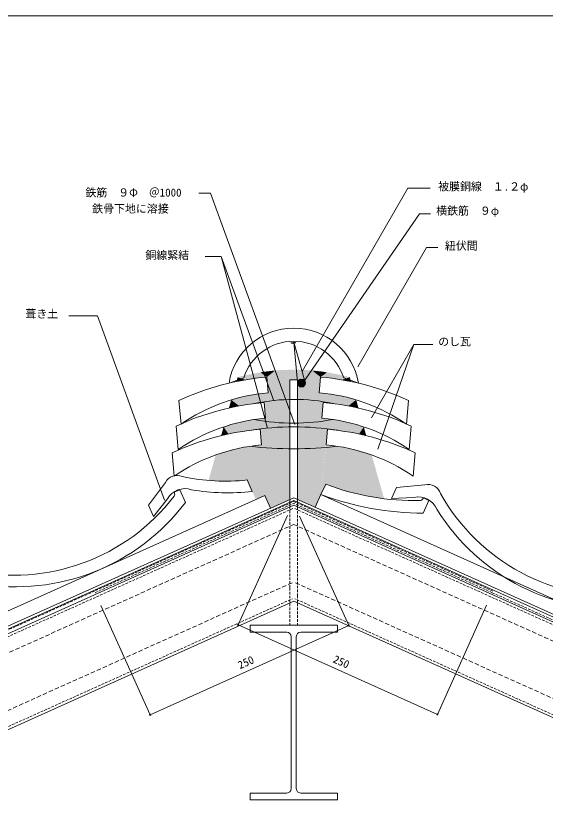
# Model space of a CAD drawing. Units: millimetres, scale not verified. Extents: x -203 to 197, y -138 to 132.
# Drawn here: x -91.6 to 29.6, y -48.3 to 131.6 of the extents above; entities that cross this region are included whole.
import ezdxf
from ezdxf.enums import TextEntityAlignment as Align

# ---------------------------------------------------------------- set-up
doc = ezdxf.new("R2010")
doc.units = ezdxf.units.MM
doc.header["$LTSCALE"] = 0.5
doc.header["$PDMODE"] = 32
doc.header["$PDSIZE"] = 0.25
doc.linetypes.add('DASHED1', pattern=[1.8, 1.2, -0.6])
doc.linetypes.add('DASHED2', pattern=[3, 2, -1])
for name, color, linetype, lineweight in [('0-0', 5, 'Continuous', 18), ('1-0', 7, 'Continuous', 18), ('1-1', 3, 'DASHED1', 18), ('1-2', 3, 'Continuous', 18), ('1-3', 7, 'Continuous', 18), ('1-6', 3, 'Continuous', 18), ('1-9', 3, 'Continuous', 18)]:
    doc.layers.add(name, color=color, linetype=linetype, lineweight=lineweight)
doc.layers.add('1-8', color=8, linetype='Continuous')
doc.layers.add('1-A_ADD_LINE', color=8, linetype='Continuous')
doc.styles.add('ＭＳ ゴシック', font='')
doc.styles.get('ＭＳ ゴシック').set_extended_font_data('MS Gothic')

msp = doc.modelspace()

# ---------------------------------------------------------------- linework, layer by layer
at = {"layer": '0-0'}
msp.add_line((-203.2432, 131.6351), (196.7568, 131.6351), dxfattribs=at)
at = {"layer": '1-0'}
for p, q in [((-25.9757, 47.4387), (0.8148, 86.296)), ((0.8148, 86.296), (3.2652, 86.296)), ((-44.5741, 76.4982), (-48.2323, 76.4982)), ((-28.9071, 19.0999), (-28.9071, 48.2544)), ((-27.1071, 48.2544), (-28.9071, 48.2544)), ((-27.1071, 19.0999), (-27.1071, 48.2544)), ((-176.7568, -45.6779), (-28.0071, 21.2594)), ((-176.7568, -46.3359), (-28.0071, 20.6015)), ((120.7426, -46.3359), (-28.0071, 20.6015)), ((-176.7568, -47.4324), (-28.0071, 19.5049)), ((120.7426, -47.4324), (-28.0071, 19.5049)), ((-168.5495, -65.6709), (-28.0071, -2.4268)), ((112.5353, -65.6709), (-28.0071, -2.4268))]:
    msp.add_line(p, q, dxfattribs=at)
at = {"layer": '1-0', "color": 3}
for p, q in [((-28.0071, 56.8854), (-27.1071, 47.6963)), ((-25.4822, 47.9749), (-28.0071, 56.8854)), ((-39.4485, 48.6951), (-42.8071, 47.4951)), ((-13.2071, 47.4951), (-16.5657, 48.6951)), ((-38.0071, -9.5776), (-38.0071, -7.9776)), ((-38.0071, -7.9776), (-18.0071, -7.9776)), ((-18.0071, -7.9776), (-18.0071, -9.5776)), ((-29.6071, -9.5776), (-38.0071, -9.5776)), ((-28.6071, -45.3776), (-28.6071, -10.5776)), ((-27.4071, -45.3776), (-27.4071, -10.5776)), ((-26.4071, -9.5776), (-18.0071, -9.5776)), ((-29.6071, -46.3776), (-38.0071, -46.3776)), ((-26.4071, -46.3776), (-18.0071, -46.3776)), ((-18.0071, -46.3776), (-18.0071, -47.9776))]:
    msp.add_line(p, q, dxfattribs=at)
at = {"layer": '1-0', "linetype": 'DASHED1'}
for p, q in [((-176.5105, -47.9796), (-28.0071, 18.847)), ((-28.9071, 0.6127), (-28.9071, 19.2406)), ((120.4963, -47.9796), (-28.0071, 18.847)), ((-27.1071, 19.0999), (-27.1071, -1.1873)), ((-28.9071, 0.6127), (-28.9071, -7.9776)), ((-27.1071, -1.1873), (-27.1071, -7.9776)), ((-168.7957, -65.1237), (-28.2533, -1.8797)), ((112.7815, -65.1237), (-27.7609, -1.8797))]:
    msp.add_line(p, q, dxfattribs=at)
at = {"layer": '1-0', "linetype": 'DASHED2'}
for p, q in [((-175.1153, -51.0801), (-28.0071, 15.1186)), ((119.1011, -51.0801), (-28.0071, 15.1186)), ((-170.1909, -62.0232), (-28.0071, 1.9595)), ((114.1767, -62.0232), (-28.0071, 1.9595))]:
    msp.add_line(p, q, dxfattribs=at)
at = {"layer": '1-0'}
for points in [[(-27.7773, 38.0445), (-47.048, 90.9902), (-49.7349, 90.9902)], [(-32.529, 43.4047), (-44.5741, 76.4982), (-34.0071, 37.1924)], [(120.7426, -45.6779), (-22.122, 18.6111), (-28.0071, 21.2594)]]:
    msp.add_lwpolyline(points, dxfattribs=at)
at = {"layer": '1-0', "color": 3}
msp.add_lwpolyline([(-18.0071, -47.9776), (-38.0071, -47.9776), (-38.0071, -46.3776)], dxfattribs=at)
for centre, radius, start, end in [((-28.0071, 45.103), 14.9921, 9.18105, 170.81895), ((-28.0071, 45.103), 11.9921, 17.42976, 162.57022), ((-27.945, 0.9876), 42.7769, 77.95065, 102.15517), ((-28.0355, 86.2747), 47.9548, 259.28426, 280.84206), ((-27.9312, -25.5994), 63.085, 80.89122, 99.20517), ((-28.0716, 120.2941), 87.8393, 263.49495, 276.62057), ((-29.6071, -10.5776), 1, 0, 90), ((-26.4071, -10.5776), 1, 90, 180), ((-29.6071, -45.3776), 1, 270, 0), ((-26.4071, -45.3776), 1, 180, 270)]:
    msp.add_arc(centre, radius, start, end, dxfattribs=at)
at = {"layer": '1-1'}
for p in [(-176.7568, -46.5552), (17.589, -0.1361)]:
    msp.add_line(p, (-28.0071, 20.3822), dxfattribs=at)
at = {"layer": '1-2'}
for p, q in [((-34.155, 48.877), (-33.8413, 45.2907)), ((-21.8591, 48.877), (-22.1729, 45.2907)), ((-54.2633, 43.504), (-53.7926, 38.1246)), ((-1.7509, 43.504), (-2.2216, 38.1246)), ((-34.7845, 43.0348), (-34.4708, 39.4485)), ((-21.2297, 43.0348), (-21.5434, 39.4485)), ((-54.8927, 37.6618), (-54.4221, 32.2824)), ((-35.7171, 36.9198), (-35.4034, 33.3335)), ((-20.2971, 36.9198), (-20.6108, 33.3335)), ((-1.1214, 37.6618), (-1.5921, 32.2824)), ((-55.8253, 31.5468), (-55.3547, 26.1674)), ((-0.1888, 31.5468), (-0.6595, 26.1674))]:
    msp.add_line(p, q, dxfattribs=at)
for points in [[(-28.0071, 56.563), (-28.0532, 56.6883), (-28.1489, 56.7122), (-28.2446, 56.7122), (-28.3403, 56.7122), (-28.436, 56.7122), (-28.5317, 56.7362), (-28.6274, 56.7362), (-28.5317, 56.6883), (-28.436, 56.6644), (-28.3403, 56.6405), (-28.2206, 56.6165), (-28.125, 56.6165), (-28.0053, 56.5926)], [(-28.0071, 56.563), (-27.9814, 56.6883), (-27.8857, 56.784), (-27.79, 56.8079), (-27.6943, 56.8079), (-27.5986, 56.8079), (-27.6943, 56.6883), (-27.79, 56.6405), (-27.8857, 56.6165)]]:
    msp.add_lwpolyline(points, close=True, dxfattribs=at)
for centre, radius, start, end in [((-28.9111, -11.0621), 60.168, 95, 114.92029), ((-27.1031, -11.0621), 60.168, 65.07971, 85), ((-30.2146, 3.837), 41.612, 95, 124.51465), ((-25.7996, 3.837), 41.612, 55.48535, 85), ((-29.5405, -16.9043), 60.168, 95, 114.92029), ((-26.4737, -16.9043), 60.168, 65.07971, 85), ((-30.844, -2.0052), 41.612, 95, 124.51465), ((-25.1702, -2.0052), 41.612, 55.48535, 85), ((-30.4731, -23.0193), 60.168, 95, 114.92029), ((-25.5411, -23.0193), 60.168, 65.07971, 85), ((-31.7766, -8.1202), 41.612, 95, 124.51465), ((-24.2376, -8.1202), 41.612, 55.48535, 85)]:
    msp.add_arc(centre, radius, start, end, dxfattribs=at)
at = {"layer": '1-3'}
for p, q in [((-26.1017, 50.1612), (-1.862, 92.1454)), ((-1.862, 92.1454), (3.2432, 92.1454)), ((-13.3586, 51.2501), (2.4044, 78.5524)), ((2.4044, 78.5524), (4.9369, 78.5524)), ((-72.9226, 62.8656), (-79.4595, 62.8656)), ((-72.9226, 62.8656), (-57.5822, 20.7182)), ((-0.5109, 56.3706), (3.8164, 56.3706)), ((-40.7157, -7.8591), (-29.4614, 17.1505)), ((-15.4262, -8.0141), (-26.6813, 16.9974)), ((-60.8566, -28.4578), (-72.1118, -3.4463)), ((4.8804, -28.3774), (16.1347, -3.3678)), ((-60.8566, -28.4578), (-15.4262, -8.0141)), ((-40.7157, -7.8591), (4.8804, -28.3774))]:
    msp.add_line(p, q, dxfattribs=at)
at = {"layer": '1-3', "color": 3, "linetype": 'DASHED1'}
for p, q in [((-73.4376, -0.5002), (-28.0071, 19.9435)), ((17.4248, -0.5008), (-28.0071, 19.9435)), ((17.4248, -0.5008), (120.5173, -46.8925))]:
    msp.add_line(p, q, dxfattribs=at)
at = {"layer": '1-3'}
msp.add_lwpolyline([(-10.2167, 39.5597), (-0.5109, 56.3706), (-8.7751, 32.3516)], dxfattribs=at)
for p in [(-40.7157, -7.8591), (-15.4262, -8.0141), (-60.8566, -28.4578), (4.8804, -28.3774)]:
    msp.add_point(p, dxfattribs=at)
at = {"layer": '1-6'}
for p, q in [((-38.6375, 25.3142), (-37.4753, 22.6984)), ((-21.776, 21.9645), (-20.6876, 24.3384)), ((-4.4813, 23.6144), (-5.6374, 21.0643)), ((2.016, 24.2096), (-4.4813, 23.6144)), ((-55.3417, 22.5167), (-54.0719, 23.0809)), ((-54.0719, 23.0809), (-52.7802, 20.1737)), ((-54.0719, 23.0809), (-52.7802, 20.1737)), ((-56.89, 20.9818), (-60.1068, 16.9606)), ((-0.4949, 21.3335), (-5.6374, 21.0643)), ((2.9464, 20.6231), (1.6328, 17.7257))]:
    msp.add_line(p, q, dxfattribs=at)
at = {"layer": '1-6', "color": 7}
for p, q in [((-21.776, 21.9645), (-23.0892, 19.0464)), ((112.8619, -38.6226), (-21.776, 21.9645))]:
    msp.add_line(p, q, dxfattribs=at)
at = {"layer": '1-6'}
for points in [[(-57.37, 24.7694), (-61.2437, 19.5193), (-60.1068, 16.9606)], [(1.6809, 21.1968), (2.9464, 20.6231), (1.6328, 17.7257)]]:
    msp.add_lwpolyline(points, dxfattribs=at)
at = {"layer": '1-6', "color": 7}
msp.add_lwpolyline([(-167.3711, -37.9453), (-34.6271, 21.7895), (-33.3139, 18.8714)], dxfattribs=at)
at = {"layer": '1-6'}
for centre, radius, start, end in [((-54.6945, 23.2789), 3.0627, 66.64658, 150.87677), ((-43.649, 71.7643), 46.7198, 257.85219, 276.15785), ((-0.2017, 78.3059), 57.7249, 249.21335, 271.17847), ((2.6806, 21.22), 3.0627, 18.30182, 102.53201), ((-92.0524, 49.7816), 46.2741, 257.69414, 322.4754), ((-52.8648, 18.7011), 4.6263, 71.07907, 150.4632), ((-56.2801, 22.0676), 1.0402, 333.03787, 25.5705), ((-43.1099, 70.9138), 48.5435, 260.20918, 276.66559), ((1.8561, 85.7167), 67.9914, 249.66087, 269.81178), ((45.923, 44.8622), 46.2741, 209.34938, 274.13065), ((-91.5443, 49.3939), 48.5435, 260.20918, 322.99104), ((0.4763, 16.8103), 4.6263, 22.73431, 102.11844), ((0.7217, 21.5995), 1.0402, 284.69312, 337.22574), ((45.9711, 44.2248), 48.5435, 211.86443, 274.64629)]:
    msp.add_arc(centre, radius, start, end, dxfattribs=at)
at = {"layer": '1-8'}
for points in [[(-34.155, 48.877), (-32.2653, 50.3751), (-33.2398, 50.2794)], [(-32.2653, 50.3751), (-34.155, 48.877), (-32.2653, 50.3751), (-33.8413, 45.2907)], [(-33.8413, 45.2907), (-28.9071, 37.4781), (-32.2653, 50.3751), (-28.9071, 48.2544)], [(-32.2653, 50.3751), (-28.9071, 48.2544), (-32.2653, 50.3751), (-30.6044, 50.4993)], [(-28.9071, 48.2544), (-28.0071, 50.5615), (-30.6044, 50.4993), (-29.2247, 50.5361)], [(-28.0071, 50.5615), (-28.9071, 48.2544), (-28.0071, 48.2544)], [(-27.1071, 48.2544), (-28.0071, 50.5615), (-25.4098, 50.4993), (-26.7895, 50.5361)], [(-28.0071, 50.5615), (-27.1071, 48.2544), (-28.0071, 48.2544)], [(-23.7489, 50.3751), (-27.1071, 48.2544), (-23.7489, 50.3751), (-25.4098, 50.4993)], [(-22.1729, 45.2907), (-27.1071, 37.4781), (-23.7489, 50.3751), (-27.1071, 48.2544)], [(-21.8591, 48.877), (-23.7489, 50.3751), (-22.7744, 50.2794)], [(-23.7489, 50.3751), (-21.8591, 48.877), (-23.7489, 50.3751), (-22.1729, 45.2907)], [(-40.848, 48.839), (-41.1254, 47.8531), (-39.1538, 48.278)], [(-40.848, 48.839), (-34.155, 48.877), (-40.0713, 49.0533), (-39.1033, 49.2745)], [(-40.848, 48.839), (-35.0759, 48.8282), (-34.155, 48.877)], [(-40.848, 48.839), (-39.1538, 48.278), (-37.7621, 48.4722)], [(-40.848, 48.839), (-37.7621, 48.4722), (-36.241, 48.6987)], [(-40.848, 48.839), (-36.241, 48.6987), (-35.0759, 48.8282)], [(-34.155, 48.877), (-37.3578, 49.6559), (-39.1033, 49.2745), (-38.1076, 49.4958)], [(-34.155, 48.877), (-37.2963, 49.6525), (-37.3578, 49.6559)], [(-34.155, 48.877), (-35.6184, 49.9568), (-37.2963, 49.6525)], [(-34.155, 48.877), (-34.4475, 50.1411), (-35.6184, 49.9568)], [(-34.155, 48.877), (-33.2398, 50.2794), (-34.4475, 50.1411)], [(-21.8591, 48.877), (-22.7744, 50.2794), (-21.5667, 50.1411)], [(-21.8591, 48.877), (-21.5667, 50.1411), (-20.3958, 49.9568)], [(-21.8591, 48.877), (-20.3958, 49.9568), (-18.7179, 49.6525)], [(-21.8591, 48.877), (-18.6564, 49.6559), (-16.9109, 49.2745), (-17.9066, 49.4958)], [(-21.8591, 48.877), (-18.7179, 49.6525), (-18.6564, 49.6559)], [(-15.1662, 48.839), (-21.8591, 48.877), (-15.9429, 49.0533), (-16.9109, 49.2745)], [(-15.1662, 48.839), (-20.9383, 48.8282), (-21.8591, 48.877)], [(-15.1662, 48.839), (-19.7732, 48.6987), (-20.9383, 48.8282)], [(-15.1662, 48.839), (-18.2521, 48.4722), (-19.7732, 48.6987)], [(-15.1662, 48.839), (-16.8604, 48.278), (-18.2521, 48.4722)], [(-15.1662, 48.839), (-14.8888, 47.8531), (-16.8604, 48.278)], [(-42.2481, 43.6215), (-36.9521, 42.8056), (-33.8413, 45.2907)], [(-42.2481, 43.6215), (-33.8413, 45.2907), (-35.4516, 45.1318)], [(-42.2481, 43.6215), (-35.4516, 45.1318), (-36.4672, 44.9496)], [(-33.8413, 45.2907), (-36.9521, 42.8056), (-35.5582, 42.9621)], [(-33.8413, 45.2907), (-35.5582, 42.9621), (-34.7845, 43.0348)], [(-33.8413, 45.2907), (-34.7845, 43.0348), (-33.8413, 45.2907)], [(-33.8413, 45.2907), (-34.7845, 43.0348), (-28.9071, 37.4781), (-34.4708, 39.4485)], [(-22.1729, 45.2907), (-21.2297, 43.0348), (-27.1071, 37.4781), (-21.5434, 39.4485)], [(-13.7661, 43.6215), (-19.0621, 42.8056), (-22.1729, 45.2907)], [(-13.7661, 43.6215), (-22.1729, 45.2907), (-20.5626, 45.1318)], [(-22.1729, 45.2907), (-19.0621, 42.8056), (-20.456, 42.9621)], [(-22.1729, 45.2907), (-20.456, 42.9621), (-21.2297, 43.0348)], [(-22.1729, 45.2907), (-21.2297, 43.0348), (-22.1729, 45.2907)], [(-13.7661, 43.6215), (-20.5626, 45.1318), (-19.547, 44.9496)], [(-42.3069, 43.6533), (-42.8348, 41.7767), (-41.7012, 42.007)], [(-42.2481, 43.6215), (-42.3069, 43.6533), (-42.3262, 43.6475)], [(-42.2481, 43.6215), (-40.868, 44.0642), (-42.3069, 43.6533)], [(-42.3069, 43.6533), (-41.7012, 42.007), (-40.5034, 42.2674)], [(-42.2481, 43.6215), (-42.3069, 43.6533), (-40.5034, 42.2674)], [(-42.2481, 43.6215), (-36.4672, 44.9496), (-37.9515, 44.6892)], [(-42.2481, 43.6215), (-37.9515, 44.6892), (-39.5139, 44.3767)], [(-42.2481, 43.6215), (-39.5139, 44.3767), (-40.868, 44.0642)], [(-37.639, 42.7361), (-36.9521, 42.8056), (-42.2481, 43.6215)], [(-42.2481, 43.6215), (-40.5034, 42.2674), (-37.639, 42.7361)], [(-13.7661, 43.6215), (-19.547, 44.9496), (-18.0627, 44.6892)], [(-18.3752, 42.7361), (-19.0621, 42.8056), (-13.7661, 43.6215)], [(-13.7661, 43.6215), (-15.5108, 42.2674), (-18.3752, 42.7361)], [(-13.7661, 43.6215), (-18.0627, 44.6892), (-16.5003, 44.3767)], [(-13.7661, 43.6215), (-16.5003, 44.3767), (-15.1462, 44.0642)], [(-13.7073, 43.6533), (-14.313, 42.007), (-15.5108, 42.2674)], [(-13.7661, 43.6215), (-13.7073, 43.6533), (-15.5108, 42.2674)], [(-13.7661, 43.6215), (-15.1462, 44.0642), (-13.7073, 43.6533)], [(-13.7073, 43.6533), (-13.1794, 41.7767), (-14.313, 42.007)], [(-13.7661, 43.6215), (-13.7073, 43.6533), (-13.688, 43.6475)], [(-40.5034, 42.2674), (-39.1753, 42.4757), (-37.639, 42.7361)], [(-15.5108, 42.2674), (-16.8388, 42.4757), (-18.3752, 42.7361)], [(-35.7171, 36.9197), (-36.9521, 39.1561), (-44.0504, 37.4556), (-42.6506, 37.9044)], [(-36.9521, 39.1561), (-38.0247, 38.9699), (-42.6506, 37.9044), (-41.5242, 38.219)], [(-38.0247, 38.9699), (-39.4027, 38.7092), (-41.5242, 38.219), (-40.5399, 38.4727)], [(-36.9521, 39.1561), (-35.718, 36.9197), (-36.5058, 39.2181)], [(-35.718, 36.9197), (-34.4708, 39.4485), (-36.5058, 39.2181), (-35.6009, 39.3312)], [(-34.4708, 39.4485), (-35.7171, 36.9197), (-34.4708, 39.4485), (-28.9071, 37.4781)], [(-21.5434, 39.4485), (-20.2971, 36.9197), (-21.5434, 39.4485), (-27.1071, 37.4781)], [(-20.2962, 36.9197), (-21.5434, 39.4485), (-19.5084, 39.2181), (-20.4133, 39.3312)], [(-20.2971, 36.9197), (-19.0621, 39.1561), (-11.9638, 37.4556), (-13.3636, 37.9044)], [(-19.0621, 39.1561), (-20.2962, 36.9197), (-19.5084, 39.2181)], [(-19.0621, 39.1561), (-17.9895, 38.9699), (-13.3636, 37.9044), (-14.49, 38.219)], [(-17.9895, 38.9699), (-16.6115, 38.7092), (-14.49, 38.219), (-15.4743, 38.4727)], [(-44.0504, 37.4556), (-44.6106, 35.4643), (-42.9329, 35.84)], [(-44.0504, 37.4556), (-35.7171, 36.9197), (-44.0104, 37.4579)], [(-44.0504, 37.4556), (-42.9329, 35.84), (-41.4148, 36.1709)], [(-44.0504, 37.4556), (-41.4148, 36.1709), (-40.2665, 36.3655)], [(-44.0504, 37.4556), (-40.2665, 36.3655), (-38.4175, 36.6185)], [(-44.0504, 37.4556), (-38.4175, 36.6185), (-37.3276, 36.7742)], [(-44.0504, 37.4556), (-37.3276, 36.7742), (-35.7171, 36.9197)], [(-35.7171, 36.9197), (-28.9071, 20.8544), (-28.9071, 37.4781)], [(-35.7171, 36.9198), (-34.6271, 21.7895), (-28.9071, 20.8544)], [(-20.2971, 36.9197), (-27.1071, 20.8544), (-27.1071, 37.4781)], [(-11.9638, 37.4556), (-20.2971, 36.9197), (-12.0038, 37.4579)], [(-11.9638, 37.4556), (-18.6866, 36.7742), (-20.2971, 36.9197)], [(-11.9638, 37.4556), (-17.5967, 36.6185), (-18.6866, 36.7742)], [(-11.9638, 37.4556), (-15.7477, 36.3655), (-17.5967, 36.6185)], [(-11.9638, 37.4556), (-14.5994, 36.1709), (-15.7477, 36.3655)], [(-11.9638, 37.4556), (-13.0813, 35.84), (-14.5994, 36.1709)], [(-11.9638, 37.4556), (-11.4035, 35.4643), (-13.0813, 35.84)], [(-38.6375, 25.3142), (-40.639, 32.5403), (-42.9741, 31.9685)], [(-40.6381, 32.5374), (-38.6375, 25.3142), (-40.639, 32.5403), (-38.0229, 33.0204)], [(-38.6375, 25.3142), (-38.6375, 25.3142), (-40.639, 32.5403)], [(-38.6375, 25.3142), (-35.4034, 33.3335), (-38.0229, 33.0204)], [(-38.6375, 25.3142), (-36.6715, 20.8695), (-35.4034, 33.3335)], [(-38.6375, 25.3142), (-38.0229, 33.0204), (-38.6375, 25.3142)], [(-35.4034, 33.3335), (-36.6715, 20.8695), (-34.6271, 21.7895)], [(-35.4034, 33.3335), (-34.6271, 21.7895), (-35.4034, 33.3335)], [(-17.3767, 25.3142), (-20.6108, 33.3335), (-17.9912, 33.0204)], [(-17.3767, 25.3142), (-17.9912, 33.0204), (-17.3767, 25.3142)], [(-15.3761, 32.5374), (-17.3767, 25.3142), (-15.3752, 32.5403), (-17.9912, 33.0204)], [(-17.3767, 25.3142), (-17.3767, 25.3142), (-15.3752, 32.5403)], [(-17.3767, 25.3142), (-15.3752, 32.5403), (-13.0401, 31.9685)], [(-45.856, 31.0376), (-47.4973, 25.2033), (-45.8335, 25.106)], [(-38.6375, 25.3142), (-42.9741, 31.9685), (-45.856, 31.0376)], [(-45.856, 31.0376), (-45.8335, 25.106), (-43.8796, 25.0583)], [(-45.856, 31.0376), (-43.8796, 25.0583), (-42.1163, 25.106)], [(-45.856, 31.0376), (-42.1163, 25.106), (-40.5436, 25.106)], [(-45.856, 31.0376), (-40.5436, 25.106), (-38.6375, 25.3142)], [(-17.3767, 25.3142), (-13.0401, 31.9685), (-10.1582, 31.0376)], [(-10.1582, 31.0376), (-15.4705, 25.106), (-17.3767, 25.3142)], [(-10.1582, 31.0376), (-13.8979, 25.106), (-15.4705, 25.106)], [(-10.1582, 31.0376), (-12.1346, 25.0583), (-13.8979, 25.106)], [(-10.1582, 31.0376), (-10.1807, 25.106), (-12.1346, 25.0583)], [(-10.1582, 31.0376), (-8.5169, 25.2033), (-10.1807, 25.106)], [(-34.6271, 21.7895), (-33.3139, 18.8714), (-28.9071, 20.8544)]]:
    msp.add_solid(points, dxfattribs=at)
at = {"layer": '1-9'}
for p, q in [((-27.1269, 47.5436), (-26.2665, 48.404)), ((-27.1009, 47.2868), (-26.0096, 48.378)), ((-27.0224, 47.0824), (-25.8052, 48.2995)), ((-27.0182, 47.9352), (-26.658, 48.2953)), ((-26.9072, 46.9147), (-25.6376, 48.1844)), ((-26.76, 46.7791), (-25.502, 48.0371)), ((-26.5797, 46.6766), (-25.3994, 47.8569)), ((-26.3589, 46.6145), (-25.3373, 47.6361)), ((-26.0722, 46.6184), (-25.3412, 47.3493))]:
    msp.add_line(p, q, dxfattribs=at)
msp.add_circle((-26.2277, 47.5049), 0.9, dxfattribs=at)
at = {"layer": '1-A_ADD_LINE'}
for points in [[(-20.2971, 36.9197), (-27.1071, 20.8544), (-23.0892, 19.0464)], [(-20.2962, 36.9197), (-23.0892, 19.0464), (-21.776, 21.9645)], [(-20.6108, 33.3335), (-21.7759, 21.9645), (-20.6108, 33.3335), (-20.6876, 24.3384)], [(-20.6108, 33.3335), (-20.6876, 24.3384), (-17.8236, 23.439), (-19.4978, 23.9251)], [(-20.6108, 33.3335), (-17.8236, 23.439), (-17.3767, 25.3142)], [(-17.8673, 23.3526), (-7.3283, 21.0226), (-17.3767, 25.3142)], [(-17.8673, 23.3526), (-17.3767, 25.3142), (-17.3767, 25.3142)], [(-17.3768, 25.314), (-7.3283, 21.0226), (-17.3767, 25.3142), (-8.5169, 25.2033)], [(-17.8673, 23.3526), (-14.6847, 22.4305), (-11.7401, 21.7464)], [(-17.8673, 23.3526), (-11.7401, 21.7464), (-9.7473, 21.3746)], [(-17.8673, 23.3526), (-9.7473, 21.3746), (-8.1708, 21.1367)], [(-17.8673, 23.3526), (-8.1708, 21.1367), (-7.3283, 21.0226)]]:
    msp.add_solid(points, dxfattribs=at)

# ---------------------------------------------------------------- texts
at = {"layer": '1-0', "style": 'ＭＳ ゴシック'}
for s, p in [('被膜銅線\u3000１.２φ', (5.0433, 91.0485)), ('鉄筋\u3000９Φ\u3000＠1000', (-75.6652, 89.6648)), ('鉄骨下地に溶接', (-74.1156, 85.9661)), ('横鉄筋\u3000９φ', (4.5988, 85.4918)), ('紐伏間', (6.5992, 77.4901)), ('銅線緊結', (-61.9441, 75.3199))]:
    msp.add_text(s, height=1.833, dxfattribs=at).set_placement(p, align=Align.BOTTOM_LEFT)
at = {"layer": '1-3', "style": 'ＭＳ ゴシック'}
for s, p in [('葺き土', (-89.3989, 61.8812)), ('のし瓦', (5.0553, 55.5321))]:
    msp.add_text(s, height=1.833, dxfattribs=at).set_placement(p, align=Align.BOTTOM_LEFT)
for rotation, p in [(24.228, (-40.0564, -18.5494)), (335.772, (-19.4223, -16.8929))]:
    msp.add_text('250', height=1.833, rotation=rotation, dxfattribs=at).set_placement(p, align=Align.BOTTOM_LEFT)

doc.saveas('drawing.dxf')
